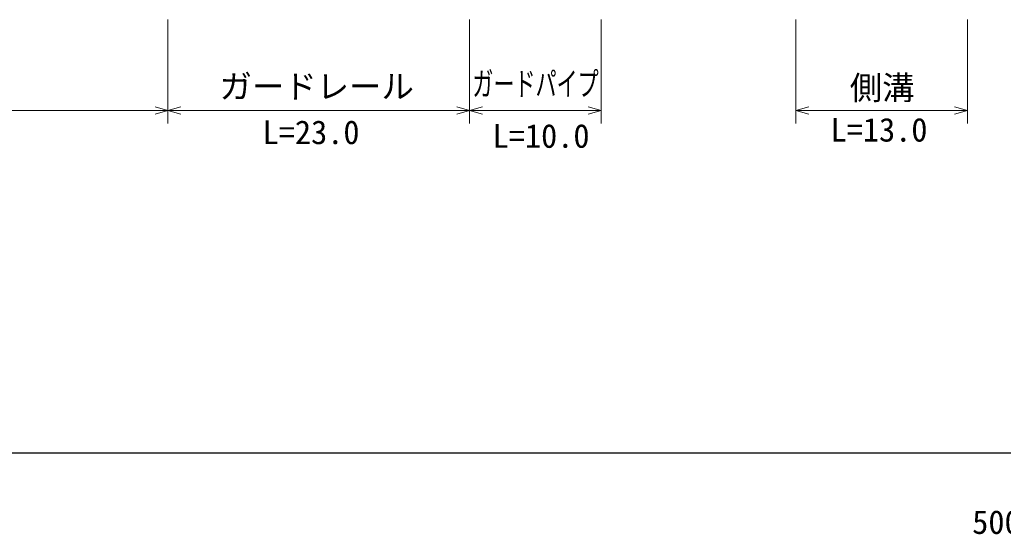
# Model space of a CAD drawing. Units: millimetres, scale not verified. Extents: x 40000 to 680000, y 20000 to 380000.
# Drawn here: x 491356 to 567284, y 198715 to 238473 of the extents above; entities that cross this region are included whole.
import ezdxf
from ezdxf.enums import TextEntityAlignment as Align

# ---------------------------------------------------------------- set-up
doc = ezdxf.new("R2010")
doc.units = ezdxf.units.MM
doc.header["$LTSCALE"] = 1000
doc.layers.add('M-STR-HTXT', color=7, linetype='Continuous', lineweight=13)
doc.layers.add('M-TTL-BAND', color=7, linetype='Continuous', lineweight=25)
doc.styles.add('ＭＳ ゴシック', font='')
doc.styles.get('ＭＳ ゴシック').set_extended_font_data('MS Gothic')

msp = doc.modelspace()

# ---------------------------------------------------------------- linework, layer by layer
at = {"layer": 'M-STR-HTXT'}
for p, q in [((502803, 230448), (502803, 238473)), ((526089, 230448), (526089, 238473)), ((536229, 230448), (536229, 238473)), ((551260, 238473), (551260, 230448)), ((564521, 230448), (564521, 238473)), ((421728, 231448), (502803, 231448)), ((502803, 231448), (526089, 231448)), ((526089, 231448), (536229, 231448)), ((551260, 231448), (564521, 231448))]:
    msp.add_line(p, q, dxfattribs=at)
for points in [[(501803, 231736), (502803, 231448), (501803, 231163)], [(503803, 231161), (502803, 231448), (503803, 231733)], [(525089, 231736), (526089, 231448), (525089, 231163)], [(527089, 231161), (526089, 231448), (527089, 231733)], [(535229, 231736), (536229, 231448), (535229, 231163)], [(552260, 231161), (551260, 231448), (552260, 231733)], [(563521, 231736), (564521, 231448), (563521, 231163)]]:
    msp.add_lwpolyline(points, dxfattribs=at)
at = {"layer": 'M-TTL-BAND'}
msp.add_line((40000, 205000), (579000, 205000), dxfattribs=at)

# ---------------------------------------------------------------- texts
at = {"layer": 'M-STR-HTXT', "style": 'ＭＳ ゴシック', "width": 0.65}
msp.add_text('ガードパイプ', height=1833, dxfattribs=at).set_placement((526297, 232048), align=Align.BOTTOM_LEFT)
at = {"layer": 'M-STR-HTXT', "style": 'ＭＳ ゴシック'}
for s, p in [('ガードレール', (506784, 231848)), ('側溝', (555428, 231748)), ('L=13.0', (553949, 228502)), ('L=23.0', (510109, 228309)), ('L=10.0', (527863, 228026))]:
    msp.add_text(s, height=1833, dxfattribs=at).set_placement(p, align=Align.BOTTOM_LEFT)
at = {"layer": 'M-TTL-BAND', "style": 'ＭＳ ゴシック'}
msp.add_text('500.0', height=1833, dxfattribs=at).set_placement((568000, 198195), align=Align.BOTTOM_CENTER)
msp.add_text('500.0', height=1833, dxfattribs=at).set_placement((568000, 198195), align=Align.BOTTOM_CENTER)

doc.saveas('drawing.dxf')
